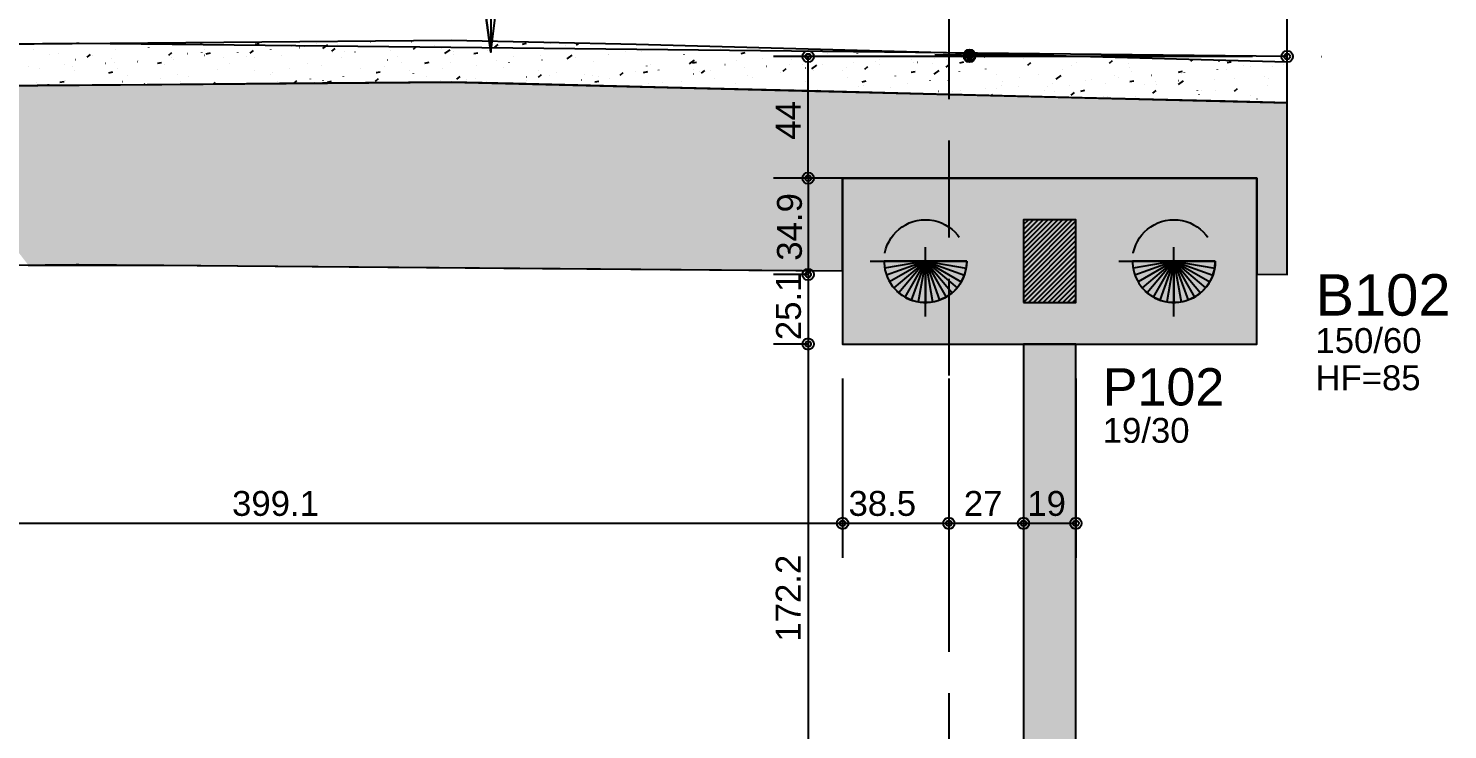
# Model space of a CAD drawing. Extents: x 0 to 119, y 0 to 84.
# Drawn here: x 12.41 to 22.69, y 50.11 to 55.19 of the extents above; entities that cross this region are included whole.
import ezdxf

# ---------------------------------------------------------------- set-up
doc = ezdxf.new("R2010")
doc.units = 0
doc.header["$MEASUREMENT"] = 0
doc.linetypes.add('ESTILO_TQS_0001', pattern=[1, 0.7, -0.3])
doc.linetypes.add('ESTILO_TQS_0003', pattern=[1.5, 0.5, -0.4, 0.1, -0.5])
for name, color, linetype in [('1', 3, 'CONTINUOUS'), ('10', 252, 'CONTINUOUS'), ('18', 6, 'CONTINUOUS'), ('3', 7, 'CONTINUOUS'), ('32', 250, 'CONTINUOUS'), ('36', 7, 'CONTINUOUS'), ('54', 7, 'CONTINUOUS'), ('62', 7, 'CONTINUOUS')]:
    doc.layers.add(name, color=color, linetype=linetype)
doc.styles.add('TQS_ARIAL', font='arial.ttf')

msp = doc.modelspace()

# ---------------------------------------------------------------- linework, layer by layer
at = {"layer": '1', "color": 3, "linetype": 'Continuous'}
msp.add_line((19.80376, 53.502901), (19.80376, 53.502901), dxfattribs=at)
msp.add_line((19.80376, 53.502901), (19.80376, 53.502901), dxfattribs=at)
for points in [[(19.20376, 53.502901), (18.60376, 53.502901), (18.603993, 53.49109), (18.606298, 53.46396), (18.61042, 53.440039), (18.616248, 53.417246), (18.626222, 53.389002), (18.639168, 53.36151), (18.650103, 53.342718), (18.665817, 53.32019), (18.679403, 53.303743), (18.700985, 53.281808), (18.719617, 53.266064), (18.741606, 53.2505), (18.762955, 53.237997), (18.789046, 53.225699), (18.809347, 53.218144), (18.838879, 53.210001), (18.865041, 53.20541), (18.889535, 53.203238), (18.90376, 53.202901), (18.915247, 53.203121), (18.939988, 53.205096), (18.968507, 53.209971), (18.99509, 53.21714), (19.019991, 53.226332), (19.04476, 53.238101), (19.064858, 53.249825), (19.090137, 53.267819), (19.106005, 53.281322), (19.125998, 53.30138), (19.141127, 53.319443), (19.158354, 53.344212), (19.16868, 53.362125), (19.182331, 53.391553), (19.19127, 53.417239), (19.197279, 53.440882), (19.200971, 53.462091), (19.203565, 53.492085), (19.20376, 53.502901)], [(21.00376, 53.502901), (20.40376, 53.502901), (20.403993, 53.49109), (20.406298, 53.46396), (20.41042, 53.440039), (20.416248, 53.417246), (20.426222, 53.389002), (20.439168, 53.36151), (20.450103, 53.342718), (20.465817, 53.32019), (20.479403, 53.303743), (20.500985, 53.281808), (20.519617, 53.266064), (20.541606, 53.2505), (20.562955, 53.237997), (20.589046, 53.225699), (20.609347, 53.218144), (20.638879, 53.210001), (20.665041, 53.20541), (20.689535, 53.203238), (20.70376, 53.202901), (20.715247, 53.203121), (20.739988, 53.205096), (20.768507, 53.209971), (20.79509, 53.21714), (20.819991, 53.226332), (20.84476, 53.238101), (20.864858, 53.249825), (20.890137, 53.267819), (20.906005, 53.281322), (20.925998, 53.30138), (20.941127, 53.319443), (20.958354, 53.344212), (20.96868, 53.362125), (20.982331, 53.391553), (20.99127, 53.417239), (20.997279, 53.440882), (21.000971, 53.462091), (21.003565, 53.492085), (21.00376, 53.502901)]]:
    msp.add_lwpolyline(points, dxfattribs=at)
at = {"layer": '10', "color": 252, "linetype": 'Continuous'}
for p, q in [((15.47034, 55.099286), (11.971567, 55.068712)), ((12.439502, 55.032043), (12.43999, 55.032151)), ((12.624851, 55.00598), (12.624916, 55.006476)), ((13.039756, 55.03516), (13.040061, 55.035556)), ((13.250819, 55.074757), (13.251307, 55.074865)), ((13.277622, 55.047633), (13.277687, 55.048129)), ((13.422595, 54.993545), (13.445577, 55.012829)), ((13.519649, 55.074625), (13.519954, 55.075021)), ((13.559343, 55.006004), (13.559831, 55.006112)), ((13.652225, 55.079889), (13.65708, 55.083441)), ((13.661538, 55.013782), (13.661603, 55.014278)), ((13.68138, 55.033059), (13.681868, 55.033167)), ((13.69447, 55.004358), (13.723919, 55.010083)), ((13.922686, 55.013929), (13.922991, 55.014325)), ((14.013368, 55.008064), (14.036349, 55.027348)), ((14.047856, 55.07305), (14.077305, 55.078774)), ((14.162252, 55.033165), (14.162557, 55.033562)), ((14.314309, 55.055435), (14.314375, 55.05593)), ((14.370659, 55.048717), (14.371147, 55.048826)), ((14.402579, 55.053394), (14.402884, 55.05379)), ((14.492696, 55.075772), (14.493184, 55.075881)), ((14.537868, 55.042647), (14.574189, 55.069214)), ((14.60414, 55.022584), (14.627121, 55.041868)), ((14.609008, 55.010355), (14.609508, 55.010377)), ((14.642145, 55.07263), (14.64245, 55.073027)), ((14.698225, 55.021584), (14.698291, 55.02208)), ((14.771354, 55.017444), (14.771853, 55.017465)), ((14.882472, 55.092859), (14.882777, 55.093255)), ((15.030107, 55.028741), (15.030607, 55.028763)), ((15.181976, 55.091431), (15.182464, 55.091539)), ((15.194912, 55.037103), (15.217893, 55.056387)), ((15.350997, 55.063237), (15.351062, 55.063732)), ((15.397257, 55.044771), (15.397757, 55.044793)), ((15.423511, 55.005405), (15.459832, 55.031972)), ((16.80838, 55.069759), (15.47034, 55.099286)), ((15.488059, 55.022137), (15.488547, 55.022245)), ((15.559603, 55.051859), (15.560102, 55.051881)), ((15.631753, 55.00541), (15.661202, 55.011135)), ((15.734913, 55.029386), (15.734978, 55.029882)), ((15.785684, 55.051623), (15.808665, 55.070906)), ((15.818356, 55.063157), (15.818856, 55.063178)), ((15.965551, 55.039495), (15.965855, 55.039891)), ((15.985139, 55.074102), (16.014588, 55.079826)), ((16.185506, 55.079187), (16.186006, 55.079209)), ((16.299376, 55.06485), (16.299864, 55.064959)), ((16.376456, 55.066142), (16.390663, 55.078064)), ((16.387684, 55.071038), (16.387749, 55.071534)), ((16.729937, 55.023152), (16.730425, 55.023261)), ((16.7716, 55.037188), (16.771665, 55.037684)), ((21.524402, 54.942107), (16.80838, 55.069759)), ((16.848481, 55.018264), (16.848785, 55.01866)), ((17.088047, 55.0375), (17.088351, 55.037897)), ((17.419216, 55.038811), (17.419705, 55.038919)), ((17.569037, 55.006462), (17.598485, 55.012187)), ((18.191714, 55.007421), (18.191779, 55.007917)), ((18.411453, 55.004365), (18.411757, 55.004761)), ((18.536616, 55.012231), (18.537104, 55.012339)), ((12.406607, 54.914196), (12.407106, 54.914218)), ((12.559863, 54.995695), (12.560168, 54.996092)), ((12.66536, 54.925494), (12.66586, 54.925516)), ((12.722573, 54.914771), (12.722878, 54.915167)), ((12.748026, 54.96329), (12.748514, 54.963399)), ((12.831823, 54.979026), (12.854805, 54.998309)), ((12.870063, 54.990345), (12.870551, 54.990453)), ((12.9629, 54.934999), (12.963205, 54.935396)), ((13.008277, 54.968412), (13.008342, 54.968907)), ((13.03251, 54.941524), (13.03301, 54.941546)), ((13.194856, 54.948612), (13.195355, 54.948634)), ((13.202466, 54.954236), (13.202771, 54.954632)), ((13.341084, 54.935667), (13.370533, 54.941392)), ((13.391019, 54.925638), (13.391084, 54.926134)), ((13.442793, 54.974464), (13.443098, 54.974861)), ((13.453609, 54.95991), (13.454109, 54.959931)), ((13.682359, 54.9937), (13.682664, 54.994097)), ((13.820759, 54.97594), (13.821259, 54.975962)), ((13.865426, 54.93671), (13.865914, 54.936818)), ((13.983105, 54.983028), (13.983604, 54.98305)), ((14.044965, 54.976214), (14.04503, 54.976709)), ((14.241858, 54.994325), (14.242358, 54.994347)), ((14.427706, 54.93344), (14.427771, 54.933936)), ((14.525872, 54.9211), (14.526176, 54.921497)), ((14.676743, 54.979423), (14.677231, 54.979532)), ((14.811622, 54.899589), (14.811687, 54.900085)), ((14.985267, 54.91067), (14.985755, 54.910779)), ((15.005765, 54.960565), (15.006069, 54.960961)), ((15.081652, 54.984015), (15.081717, 54.984511)), ((15.107304, 54.937725), (15.107792, 54.937834)), ((15.278368, 54.936719), (15.307816, 54.942444)), ((15.408802, 54.899869), (15.409106, 54.900266)), ((15.464393, 54.941242), (15.464459, 54.941737)), ((15.485658, 55.00003), (15.485962, 55.000426)), ((15.648368, 54.919105), (15.648672, 54.919502)), ((15.796583, 54.953384), (15.797071, 54.953492)), ((15.848309, 54.907391), (15.848375, 54.907887)), ((15.888695, 54.939334), (15.888999, 54.93973)), ((15.91862, 54.980439), (15.919108, 54.980547)), ((16.118339, 54.991817), (16.118405, 54.992313)), ((16.128261, 54.95857), (16.128565, 54.958967)), ((16.309154, 54.968163), (16.345475, 54.99473)), ((16.368588, 54.978799), (16.368892, 54.979195)), ((16.501081, 54.949044), (16.501146, 54.949539)), ((16.6079, 54.996098), (16.608388, 54.996206)), ((16.608154, 54.998035), (16.608458, 54.998432)), ((16.884997, 54.915193), (16.885062, 54.915689)), ((16.913983, 54.926804), (16.914471, 54.926912)), ((17.155027, 54.999619), (17.155092, 55.000115)), ((17.194797, 54.930921), (17.231118, 54.957488)), ((17.215651, 54.937771), (17.2451, 54.943495)), ((17.451667, 54.925435), (17.451971, 54.925831)), ((17.537768, 54.956845), (17.537833, 54.957341)), ((17.59121, 54.906438), (17.591709, 54.90646)), ((17.7253, 54.969517), (17.725788, 54.969625)), ((17.753555, 54.913526), (17.754054, 54.913548)), ((17.921684, 54.922995), (17.921749, 54.923491)), ((17.93156, 54.9649), (17.931864, 54.965296)), ((18.012308, 54.924824), (18.012808, 54.924846)), ((18.033824, 54.900764), (18.034312, 54.900872)), ((18.08044, 54.893679), (18.116761, 54.920246)), ((18.155861, 54.927819), (18.156349, 54.927927)), ((18.334596, 54.904204), (18.334901, 54.9046)), ((18.379459, 54.940854), (18.379958, 54.940876)), ((18.463768, 54.892817), (18.48675, 54.9121)), ((18.541804, 54.947942), (18.542303, 54.947964)), ((18.574162, 54.92344), (18.574467, 54.923837)), ((18.574455, 54.964647), (18.574521, 54.965143)), ((18.800557, 54.95924), (18.801057, 54.959261)), ((18.814489, 54.943669), (18.814794, 54.944065)), ((18.84514, 54.943478), (18.845629, 54.943586)), ((18.958371, 54.930797), (18.958437, 54.931292)), ((18.967177, 54.970533), (18.967666, 54.970641)), ((19.054056, 54.962905), (19.05436, 54.963302)), ((19.05454, 54.907336), (19.077522, 54.92662)), ((19.152934, 54.938823), (19.182383, 54.944547)), ((19.167708, 54.97527), (19.168207, 54.975291)), ((19.294382, 54.983134), (19.294687, 54.98353)), ((19.330053, 54.982358), (19.330552, 54.98238)), ((19.588806, 54.993655), (19.589306, 54.993677)), ((19.611143, 54.972449), (19.611208, 54.972945)), ((19.645312, 54.921856), (19.668294, 54.941139)), ((19.656457, 54.986191), (19.656945, 54.986299)), ((19.96254, 54.916897), (19.963028, 54.917005)), ((19.995059, 54.938599), (19.995124, 54.939094)), ((20.236084, 54.936375), (20.259066, 54.955659)), ((20.377461, 54.92977), (20.377766, 54.930166)), ((20.378485, 54.90103), (20.378551, 54.901526)), ((20.773857, 54.959611), (20.774345, 54.959719)), ((20.826857, 54.950894), (20.83851, 54.960672)), ((21.031746, 54.9464), (21.031811, 54.946896)), ((21.090217, 54.939875), (21.119666, 54.945599)), ((21.204418, 54.917913), (21.204906, 54.918021)), ((21.260391, 54.908539), (21.260695, 54.908935)), ((21.415173, 54.908832), (21.415238, 54.909328)), ((21.499957, 54.927775), (21.500261, 54.928172)), ((21.52381, 54.649006), (21.524402, 54.942107)), ((12.171153, 54.770568), (15.470338, 54.799276)), ((12.483007, 54.895534), (12.483312, 54.895931)), ((12.634313, 54.798285), (12.663762, 54.804009)), ((12.673354, 54.809585), (12.673842, 54.809693)), ((12.738247, 54.883985), (12.738312, 54.884481)), ((12.987698, 54.866976), (13.017147, 54.8727)), ((13.05411, 54.893996), (13.054598, 54.894105)), ((13.086193, 54.802705), (13.086497, 54.803102)), ((13.121674, 54.846417), (13.121739, 54.846912)), ((13.362634, 54.825243), (13.363122, 54.825352)), ((13.484671, 54.852298), (13.485159, 54.852407)), ((13.504415, 54.803643), (13.50448, 54.804139)), ((13.566086, 54.84217), (13.56639, 54.842567)), ((13.774935, 54.891787), (13.775, 54.892283)), ((14.045979, 54.881635), (14.046283, 54.882032)), ((14.158361, 54.854219), (14.158426, 54.854714)), ((14.17395, 54.867957), (14.174438, 54.868065)), ((14.208689, 54.800711), (14.208993, 54.801107)), ((14.295987, 54.895012), (14.296475, 54.89512)), ((14.328364, 54.79118), (14.351345, 54.810464)), ((14.449016, 54.820939), (14.44932, 54.821336)), ((14.480034, 54.798663), (14.480522, 54.798771)), ((14.541102, 54.811445), (14.541168, 54.811941)), ((14.571596, 54.799337), (14.601045, 54.805061)), ((14.688582, 54.840176), (14.688886, 54.840572)), ((14.919136, 54.8057), (14.942117, 54.824983)), ((14.924982, 54.868028), (14.954431, 54.873752)), ((14.928909, 54.860404), (14.929213, 54.860801)), ((15.168475, 54.879641), (15.168779, 54.880037)), ((15.195049, 54.86202), (15.195114, 54.862516)), ((15.226462, 54.803191), (15.226962, 54.803213)), ((15.29135, 54.841376), (15.291838, 54.841485)), ((15.316069, 54.797934), (15.316069, 54.797934)), ((15.330682, 54.798061), (15.330682, 54.798061)), ((15.330682, 54.798061), (15.330682, 54.798061)), ((15.388808, 54.810279), (15.389307, 54.810301)), ((15.445675, 54.799061), (15.445675, 54.799061)), ((15.470338, 54.799276), (21.52381, 54.649006)), ((15.484529, 54.798924), (15.484529, 54.798924)), ((15.509908, 54.820219), (15.532889, 54.839503)), ((15.554811, 54.797179), (15.554811, 54.797179)), ((15.57779, 54.819247), (15.577855, 54.819743)), ((15.647561, 54.821577), (15.648061, 54.821599)), ((15.721911, 54.799679), (15.722399, 54.799787)), ((16.011987, 54.80704), (16.012292, 54.807437)), ((16.014711, 54.837607), (16.015211, 54.837629)), ((16.10068, 54.834739), (16.123661, 54.854022)), ((16.102667, 54.88409), (16.103155, 54.884198)), ((16.177057, 54.844695), (16.177556, 54.844717)), ((16.231736, 54.869822), (16.231801, 54.870318)), ((16.411191, 54.815337), (16.411679, 54.815445)), ((16.43581, 54.855992), (16.43631, 54.856014)), ((16.491881, 54.846505), (16.492185, 54.846902)), ((16.508879, 54.800389), (16.538328, 54.806113)), ((16.533228, 54.842392), (16.533716, 54.8425)), ((16.614477, 54.827049), (16.614542, 54.827544)), ((16.691452, 54.849258), (16.714433, 54.868542)), ((16.80296, 54.872023), (16.80346, 54.872044)), ((16.862265, 54.86908), (16.891714, 54.874804)), ((16.965306, 54.879111), (16.965805, 54.879133)), ((16.971774, 54.88597), (16.972078, 54.886366)), ((17.134483, 54.805046), (17.134788, 54.805442)), ((17.222507, 54.858051), (17.222995, 54.858159)), ((17.224059, 54.890408), (17.224559, 54.89043)), ((17.268423, 54.877624), (17.268488, 54.87812)), ((17.282224, 54.863778), (17.305205, 54.883061)), ((17.344544, 54.885106), (17.345032, 54.885214)), ((17.37481, 54.825274), (17.375115, 54.825671)), ((17.614376, 54.844511), (17.614681, 54.844907)), ((17.651165, 54.834851), (17.65123, 54.835346)), ((17.854703, 54.864739), (17.855008, 54.865136)), ((17.872996, 54.878297), (17.895977, 54.897581)), ((18.035081, 54.801), (18.035146, 54.801496)), ((18.094269, 54.883975), (18.094574, 54.884372)), ((18.305111, 54.885426), (18.305176, 54.885922)), ((18.339907, 54.83147), (18.340395, 54.831578)), ((18.446162, 54.801441), (18.475611, 54.807165)), ((18.687852, 54.842652), (18.687917, 54.843148)), ((18.799548, 54.870132), (18.828997, 54.875856)), ((18.937782, 54.811375), (18.938086, 54.811772)), ((18.966083, 54.856437), (19.002404, 54.883004)), ((19.071768, 54.808802), (19.071833, 54.809297)), ((19.151224, 54.874184), (19.151712, 54.874292)), ((19.341798, 54.893228), (19.341863, 54.893724)), ((19.417675, 54.85084), (19.417979, 54.851236)), ((19.459748, 54.805431), (19.460236, 54.805539)), ((19.581785, 54.832486), (19.582273, 54.832594)), ((19.724539, 54.850454), (19.724605, 54.85095)), ((19.851726, 54.819195), (19.888047, 54.845762)), ((19.897568, 54.890305), (19.897872, 54.890701)), ((20.060278, 54.80938), (20.060582, 54.809777)), ((20.108455, 54.816604), (20.108521, 54.817099)), ((20.271064, 54.848144), (20.271553, 54.848253)), ((20.300605, 54.829609), (20.300909, 54.830005)), ((20.383446, 54.802493), (20.412894, 54.808217)), ((20.393101, 54.875199), (20.39359, 54.875308)), ((20.540171, 54.848845), (20.540475, 54.849242)), ((20.573411, 54.802521), (20.57391, 54.802543)), ((20.735756, 54.809609), (20.736256, 54.809631)), ((20.736831, 54.871184), (20.76628, 54.876908)), ((20.737369, 54.781953), (20.77369, 54.80852)), ((20.761227, 54.858256), (20.761292, 54.858752)), ((20.780498, 54.869074), (20.780802, 54.86947)), ((20.99451, 54.820907), (20.995009, 54.820929)), ((21.020064, 54.88831), (21.020368, 54.888707)), ((21.082381, 54.890858), (21.082869, 54.890966)), ((21.145143, 54.824406), (21.145208, 54.824901)), ((21.36166, 54.836937), (21.362159, 54.836959)), ((21.388464, 54.821564), (21.388952, 54.821672)), ((21.524005, 54.844025), (21.524204, 54.844034)), ((12.464737, 54.773123), (12.464737, 54.773123)), ((12.467728, 54.795841), (12.467793, 54.796337)), ((12.506745, 54.773488), (12.506745, 54.773488)), ((12.510687, 54.773522), (12.510687, 54.773522)), ((12.510687, 54.773522), (12.510687, 54.773522)), ((12.510687, 54.773522), (12.510687, 54.773522)), ((12.551317, 54.78253), (12.551805, 54.782638)), ((12.587713, 54.774193), (12.587713, 54.774193)), ((12.594343, 54.77425), (12.594343, 54.77425)), ((12.594343, 54.77425), (12.594343, 54.77425)), ((12.614885, 54.774429), (12.614885, 54.774429)), ((12.723949, 54.775378), (12.723949, 54.775378)), ((12.723949, 54.775378), (12.723949, 54.775378)), ((12.841202, 54.776398), (12.841202, 54.776398)), ((12.841202, 54.776398), (12.841202, 54.776398)), ((12.853555, 54.776506), (12.853555, 54.776506)), ((12.853555, 54.776506), (12.853555, 54.776506)), ((12.853555, 54.776506), (12.853555, 54.776506)), ((12.983161, 54.777634), (12.983161, 54.777634)), ((12.983161, 54.777634), (12.983161, 54.777634)), ((12.983161, 54.777634), (12.983161, 54.777634)), ((13.067518, 54.778368), (13.067518, 54.778368)), ((13.067518, 54.778368), (13.067518, 54.778368)), ((13.067518, 54.778368), (13.067518, 54.778368)), ((13.112767, 54.778761), (13.112767, 54.778761)), ((13.112767, 54.778761), (13.112767, 54.778761)), ((13.112767, 54.778761), (13.112767, 54.778761)), ((13.15461, 54.779126), (13.15461, 54.779126)), ((13.15461, 54.779126), (13.15461, 54.779126)), ((13.15461, 54.779126), (13.15461, 54.779126)), ((13.167191, 54.779235), (13.169801, 54.781425)), ((13.242086, 54.779887), (13.252699, 54.78765)), ((13.242373, 54.779889), (13.242373, 54.779889)), ((13.293835, 54.780337), (13.293835, 54.780337)), ((13.293835, 54.780337), (13.293835, 54.780337)), ((13.371979, 54.781017), (13.371979, 54.781017)), ((13.501585, 54.782145), (13.501585, 54.782145)), ((13.520151, 54.782306), (13.520151, 54.782306)), ((13.520151, 54.782306), (13.520151, 54.782306)), ((13.520151, 54.782306), (13.520151, 54.782306)), ((13.631191, 54.783273), (13.631191, 54.783273)), ((13.631191, 54.783273), (13.631191, 54.783273)), ((13.746467, 54.784276), (13.746467, 54.784276)), ((13.746467, 54.784276), (13.746467, 54.784276)), ((13.746669, 54.784277), (13.760573, 54.795945)), ((13.760797, 54.7844), (13.760797, 54.7844)), ((13.760797, 54.7844), (13.760797, 54.7844)), ((13.798532, 54.784729), (13.798532, 54.784729)), ((13.798532, 54.784729), (13.798532, 54.784729)), ((13.798532, 54.784729), (13.798532, 54.784729)), ((13.890403, 54.785528), (13.890403, 54.785528)), ((13.890403, 54.785528), (13.890403, 54.785528)), ((13.890403, 54.785528), (13.890403, 54.785528)), ((13.972784, 54.786245), (13.972784, 54.786245)), ((13.972784, 54.786245), (13.972784, 54.786245)), ((13.972784, 54.786245), (13.972784, 54.786245)), ((14.020009, 54.786656), (14.020009, 54.786656)), ((14.020009, 54.786656), (14.020009, 54.786656)), ((14.020009, 54.786656), (14.020009, 54.786656)), ((14.149615, 54.787784), (14.149615, 54.787784)), ((14.149615, 54.787784), (14.149615, 54.787784)), ((14.149615, 54.787784), (14.149615, 54.787784)), ((14.189919, 54.788134), (14.189919, 54.788134)), ((14.1991, 54.788214), (14.1991, 54.788214)), ((14.279221, 54.788911), (14.279221, 54.788911)), ((14.326146, 54.78932), (14.326146, 54.78932)), ((14.408827, 54.790039), (14.408827, 54.790039)), ((14.425416, 54.790184), (14.425416, 54.790184)), ((14.425416, 54.790184), (14.425416, 54.790184)), ((14.442454, 54.790332), (14.442454, 54.790332)), ((14.442454, 54.790332), (14.442454, 54.790332)), ((14.529151, 54.791086), (14.529151, 54.791086)), ((14.538433, 54.791167), (14.538433, 54.791167)), ((14.651733, 54.792153), (14.651733, 54.792153)), ((14.668039, 54.792295), (14.668039, 54.792295)), ((14.668039, 54.792295), (14.668039, 54.792295)), ((14.797645, 54.793423), (14.797645, 54.793423)), ((14.797645, 54.793423), (14.797645, 54.793423)), ((14.878049, 54.794122), (14.878049, 54.794122)), ((14.878049, 54.794122), (14.878049, 54.794122)), ((14.905624, 54.794362), (14.905624, 54.794362)), ((14.927251, 54.79455), (14.927251, 54.79455)), ((14.927251, 54.79455), (14.927251, 54.79455)), ((14.927251, 54.79455), (14.927251, 54.79455)), ((15.05377, 54.795651), (15.05377, 54.795651)), ((15.05377, 54.795651), (15.05377, 54.795651)), ((15.05377, 54.795651), (15.05377, 54.795651)), ((15.056857, 54.795678), (15.056857, 54.795678)), ((15.056857, 54.795678), (15.056857, 54.795678)), ((15.056857, 54.795678), (15.056857, 54.795678)), ((15.086377, 54.795935), (15.086377, 54.795935)), ((15.086377, 54.795935), (15.086377, 54.795935)), ((15.104365, 54.796092), (15.104365, 54.796092)), ((15.137752, 54.796382), (15.137752, 54.796382)), ((15.186463, 54.796806), (15.186463, 54.796806)), ((15.186463, 54.796806), (15.186463, 54.796806)), ((15.186463, 54.796806), (15.186463, 54.796806)), ((15.574819, 54.796682), (15.574819, 54.796682)), ((15.694946, 54.7937), (15.694946, 54.7937)), ((15.703855, 54.793479), (15.703855, 54.793479)), ((15.703855, 54.793479), (15.703855, 54.793479)), ((15.775414, 54.791703), (15.775414, 54.791703)), ((15.775414, 54.791703), (15.775414, 54.791703)), ((15.832891, 54.790276), (15.832891, 54.790276)), ((15.832891, 54.790276), (15.832891, 54.790276)), ((15.961927, 54.787073), (15.961927, 54.787073)), ((15.961927, 54.787073), (15.961927, 54.787073)), ((15.961927, 54.787073), (15.961927, 54.787073)), ((15.996017, 54.786227), (15.996017, 54.786227)), ((15.996017, 54.786227), (15.996017, 54.786227)), ((15.996017, 54.786227), (15.996017, 54.786227)), ((16.041519, 54.785097), (16.041519, 54.785097)), ((16.058312, 54.78468), (16.058312, 54.78468)), ((16.090962, 54.78387), (16.090962, 54.78387)), ((16.090962, 54.78387), (16.090962, 54.78387)), ((16.090962, 54.78387), (16.090962, 54.78387)), ((16.21662, 54.780751), (16.21662, 54.780751)), ((16.21662, 54.780751), (16.21662, 54.780751)), ((16.219998, 54.780667), (16.219998, 54.780667)), ((16.219998, 54.780667), (16.219998, 54.780667)), ((16.219998, 54.780667), (16.219998, 54.780667)), ((16.251298, 54.77989), (16.251298, 54.77989)), ((16.251298, 54.77989), (16.251298, 54.77989)), ((16.251298, 54.77989), (16.251298, 54.77989)), ((16.349034, 54.777464), (16.349034, 54.777464)), ((16.386194, 54.776541), (16.386194, 54.776541)), ((16.437223, 54.775274), (16.437223, 54.775274)), ((16.437223, 54.775274), (16.437223, 54.775274)), ((16.437223, 54.775274), (16.437223, 54.775274)), ((16.47807, 54.77426), (16.47807, 54.77426)), ((16.59851, 54.771271), (16.59851, 54.771271)), ((16.607106, 54.771057), (16.607106, 54.771057)), ((16.657827, 54.769798), (16.657827, 54.769798)), ((16.657827, 54.769798), (16.657827, 54.769798)), ((16.736142, 54.767854), (16.736142, 54.767854)), ((16.736142, 54.767854), (16.736142, 54.767854)), ((16.80765, 54.766079), (16.80765, 54.766079)), ((16.80765, 54.766079), (16.80765, 54.766079)), ((16.80765, 54.766079), (16.80765, 54.766079)), ((16.865177, 54.764651), (16.865177, 54.764651)), ((16.865177, 54.764651), (16.865177, 54.764651)), ((16.87843, 54.764322), (16.87843, 54.764322)), ((16.87843, 54.764322), (16.87843, 54.764322)), ((16.894917, 54.785809), (16.895222, 54.786206)), ((16.964128, 54.762195), (16.964128, 54.762195)), ((16.994213, 54.761448), (16.994213, 54.761448)), ((16.994213, 54.761448), (16.994213, 54.761448)), ((16.998393, 54.793198), (16.998459, 54.793694)), ((17.099033, 54.758846), (17.099033, 54.758846)), ((17.123249, 54.758245), (17.123249, 54.758245)), ((17.123249, 54.758245), (17.123249, 54.758245)), ((17.123249, 54.758245), (17.123249, 54.758245)), ((17.1555, 54.757444), (17.1555, 54.757444)), ((17.252285, 54.755041), (17.252285, 54.755041)), ((17.252285, 54.755041), (17.252285, 54.755041)), ((17.252285, 54.755041), (17.252285, 54.755041)), ((17.319636, 54.753369), (17.319636, 54.753369)), ((17.319636, 54.753369), (17.319636, 54.753369)), ((17.364002, 54.752268), (17.364002, 54.752268)), ((17.364002, 54.752268), (17.364002, 54.752268)), ((17.381321, 54.751838), (17.381321, 54.751838)), ((17.381321, 54.751838), (17.381321, 54.751838)), ((17.381321, 54.751838), (17.381321, 54.751838)), ((17.38182, 54.755629), (17.381885, 54.756125)), ((17.510357, 54.748635), (17.510357, 54.748635)), ((17.528591, 54.788757), (17.529079, 54.788865)), ((17.540239, 54.747893), (17.540239, 54.747893)), ((17.639392, 54.745432), (17.639392, 54.745432)), ((17.712491, 54.743617), (17.712491, 54.743617)), ((17.760843, 54.742417), (17.760843, 54.742417)), ((17.760843, 54.742417), (17.760843, 54.742417)), ((17.768428, 54.742229), (17.768428, 54.742229)), ((17.768428, 54.742229), (17.768428, 54.742229)), ((17.869945, 54.739709), (17.869945, 54.739709)), ((17.897464, 54.739026), (17.897464, 54.739026)), ((17.897464, 54.739026), (17.897464, 54.739026)), ((17.920353, 54.738457), (17.920353, 54.738457)), ((17.959152, 54.747059), (17.95964, 54.747167)), ((17.981446, 54.736941), (17.981446, 54.736941)), ((18.0265, 54.735822), (18.0265, 54.735822)), ((18.0265, 54.735822), (18.0265, 54.735822)), ((18.09929, 54.734015), (18.122225, 54.738474)), ((18.155536, 54.732619), (18.155536, 54.732619)), ((18.155536, 54.732619), (18.155536, 54.732619)), ((18.155536, 54.732619), (18.155536, 54.732619)), ((18.202049, 54.731465), (18.202049, 54.731465)), ((18.202049, 54.731465), (18.202049, 54.731465)), ((18.269481, 54.729791), (18.269481, 54.729791)), ((18.284571, 54.729416), (18.284571, 54.729416)), ((18.284571, 54.729416), (18.284571, 54.729416)), ((18.284571, 54.729416), (18.284571, 54.729416)), ((18.413607, 54.726213), (18.413607, 54.726213)), ((18.413607, 54.726213), (18.413607, 54.726213)), ((18.413607, 54.726213), (18.413607, 54.726213)), ((18.418507, 54.763431), (18.418572, 54.763927)), ((18.422652, 54.725988), (18.422652, 54.725988)), ((18.422652, 54.725988), (18.422652, 54.725988)), ((18.422652, 54.725988), (18.422652, 54.725988)), ((18.457889, 54.77191), (18.458193, 54.772307)), ((18.476705, 54.724647), (18.476705, 54.724647)), ((18.476705, 54.724647), (18.476705, 54.724647)), ((18.476705, 54.724647), (18.476705, 54.724647)), ((18.542643, 54.72301), (18.542643, 54.72301)), ((18.643255, 54.720512), (18.643255, 54.720512)), ((18.643255, 54.720512), (18.643255, 54.720512)), ((18.648431, 54.762717), (18.648919, 54.762826)), ((18.671679, 54.719807), (18.671679, 54.719807)), ((18.676305, 54.719692), (18.676305, 54.719692)), ((18.676305, 54.719692), (18.676305, 54.719692)), ((18.676305, 54.719692), (18.676305, 54.719692)), ((18.770468, 54.789772), (18.770956, 54.78988)), ((18.775761, 54.717223), (18.775761, 54.717223)), ((18.800715, 54.716603), (18.800715, 54.716603)), ((18.801248, 54.720658), (18.801314, 54.721153)), ((18.826472, 54.715964), (18.826472, 54.715964)), ((18.863859, 54.715036), (18.863859, 54.715036)), ((18.863859, 54.715036), (18.863859, 54.715036)), ((18.863859, 54.715036), (18.863859, 54.715036)), ((18.929751, 54.7134), (18.929751, 54.7134)), ((18.929751, 54.7134), (18.929751, 54.7134)), ((18.996913, 54.73369), (18.997412, 54.733712)), ((19.033057, 54.710836), (19.033057, 54.710836)), ((19.033057, 54.710836), (19.033057, 54.710836)), ((19.033057, 54.710836), (19.033057, 54.710836)), ((19.058786, 54.710197), (19.058786, 54.710197)), ((19.058786, 54.710197), (19.058786, 54.710197)), ((19.084462, 54.70956), (19.084462, 54.70956)), ((19.100492, 54.730451), (19.100796, 54.730847)), ((19.159258, 54.740778), (19.159757, 54.7408)), ((19.187822, 54.706994), (19.187822, 54.706994)), ((19.187822, 54.706994), (19.187822, 54.706994)), ((19.187822, 54.706994), (19.187822, 54.706994)), ((19.305065, 54.704084), (19.305065, 54.704084)), ((19.305065, 54.704084), (19.305065, 54.704084)), ((19.316858, 54.703791), (19.316858, 54.703791)), ((19.316858, 54.703791), (19.316858, 54.703791)), ((19.316858, 54.703791), (19.316858, 54.703791)), ((19.340819, 54.750679), (19.341123, 54.751076)), ((19.383463, 54.702137), (19.392518, 54.709736)), ((19.418011, 54.752075), (19.418511, 54.752097)), ((19.445894, 54.700588), (19.445894, 54.700588)), ((19.445894, 54.700588), (19.445894, 54.700588)), ((19.445894, 54.700588), (19.445894, 54.700588)), ((19.455195, 54.771233), (19.45526, 54.771729)), ((19.525668, 54.698607), (19.525668, 54.698607)), ((19.57493, 54.697384), (19.57493, 54.697384)), ((19.580385, 54.769916), (19.580689, 54.770312)), ((19.589409, 54.697025), (19.589409, 54.697025)), ((19.589409, 54.697025), (19.589409, 54.697025)), ((19.681578, 54.694737), (19.681578, 54.694737)), ((19.703966, 54.694181), (19.703966, 54.694181)), ((19.765831, 54.736137), (19.766319, 54.736245)), ((19.785162, 54.768105), (19.785661, 54.768127)), ((19.820712, 54.790144), (19.821016, 54.790541)), ((19.837936, 54.728459), (19.838001, 54.728955)), ((19.947507, 54.775194), (19.948007, 54.775215)), ((19.960308, 54.704971), (19.98329, 54.724255)), ((20.03006, 54.733801), (20.059509, 54.739526)), ((20.196392, 54.694439), (20.19688, 54.694547)), ((20.20626, 54.786491), (20.20676, 54.786513)), ((20.221852, 54.694609), (20.221917, 54.695104)), ((20.423898, 54.697315), (20.424202, 54.697712)), ((20.491882, 54.779035), (20.491947, 54.779531)), ((20.551081, 54.719491), (20.574062, 54.738775)), ((20.577148, 54.77885), (20.577636, 54.778959)), ((20.874623, 54.736261), (20.874688, 54.736757)), ((20.885672, 54.710097), (20.88616, 54.710206)), ((20.903791, 54.73678), (20.904095, 54.737177)), ((21.007709, 54.737152), (21.008197, 54.737261)), ((21.141853, 54.73401), (21.164834, 54.753294)), ((21.258539, 54.702411), (21.258605, 54.702906)), ((21.383684, 54.776245), (21.383988, 54.776641)), ((19.746272, 54.693131), (19.746272, 54.693131)), ((19.746272, 54.693131), (19.746272, 54.693131)), ((19.812386, 54.69149), (19.812386, 54.69149)), ((19.833001, 54.690978), (19.833001, 54.690978)), ((19.940453, 54.688311), (19.940453, 54.688311)), ((19.962037, 54.687775), (19.962037, 54.687775)), ((19.962037, 54.687775), (19.962037, 54.687775)), ((19.966875, 54.687655), (19.966875, 54.687655)), ((20.091073, 54.684572), (20.091073, 54.684572)), ((20.091073, 54.684572), (20.091073, 54.684572)), ((20.145761, 54.683214), (20.145761, 54.683214)), ((20.187478, 54.682179), (20.187478, 54.682179)), ((20.187478, 54.682179), (20.187478, 54.682179)), ((20.220109, 54.681369), (20.220109, 54.681369)), ((20.220109, 54.681369), (20.220109, 54.681369)), ((20.349145, 54.678166), (20.349145, 54.678166)), ((20.349145, 54.678166), (20.349145, 54.678166)), ((20.349145, 54.678166), (20.349145, 54.678166)), ((20.408081, 54.676702), (20.408081, 54.676702)), ((20.408081, 54.676702), (20.408081, 54.676702)), ((20.408081, 54.676702), (20.408081, 54.676702)), ((20.47818, 54.674962), (20.47818, 54.674962)), ((20.47818, 54.674962), (20.47818, 54.674962)), ((20.47818, 54.674962), (20.47818, 54.674962)), ((20.497444, 54.674484), (20.497444, 54.674484)), ((20.587395, 54.672251), (20.587395, 54.672251)), ((20.607216, 54.671759), (20.607216, 54.671759)), ((20.628684, 54.671226), (20.628684, 54.671226)), ((20.628684, 54.671226), (20.628684, 54.671226)), ((20.702113, 54.669403), (20.702113, 54.669403)), ((20.702113, 54.669403), (20.702113, 54.669403)), ((20.702113, 54.669403), (20.702113, 54.669403)), ((20.736252, 54.668556), (20.736252, 54.668556)), ((20.849288, 54.66575), (20.849288, 54.66575)), ((20.849288, 54.66575), (20.849288, 54.66575)), ((20.849288, 54.66575), (20.849288, 54.66575)), ((20.865288, 54.665353), (20.865288, 54.665353)), ((20.994324, 54.66215), (20.994324, 54.66215)), ((20.994324, 54.66215), (20.994324, 54.66215)), ((21.054434, 54.660658), (21.054434, 54.660658)), ((21.069891, 54.660274), (21.069891, 54.660274)), ((21.069891, 54.660274), (21.069891, 54.660274)), ((21.12336, 54.658947), (21.12336, 54.658947)), ((21.12336, 54.658947), (21.12336, 54.658947)), ((21.252395, 54.655743), (21.252395, 54.655743)), ((21.252395, 54.655743), (21.252395, 54.655743)), ((21.258465, 54.655593), (21.258465, 54.655593)), ((21.258465, 54.655593), (21.258465, 54.655593)), ((21.258465, 54.655593), (21.258465, 54.655593)), ((21.290494, 54.654798), (21.290494, 54.654798)), ((21.290494, 54.654798), (21.290494, 54.654798)), ((21.306828, 54.676084), (21.307132, 54.676481)), ((21.381431, 54.65254), (21.381431, 54.65254)), ((21.381431, 54.65254), (21.381431, 54.65254)), ((21.381431, 54.65254), (21.381431, 54.65254)), ((21.493211, 54.649765), (21.493211, 54.649765)), ((21.510467, 54.649337), (21.510467, 54.649337)), ((21.510467, 54.649337), (21.510467, 54.649337)), ((21.510467, 54.649337), (21.510467, 54.649337)), ((21.511097, 54.649321), (21.511097, 54.649321)), ((18.90376, 53.502901), (18.60376, 53.502901)), ((18.90376, 53.502901), (18.608318, 53.450806)), ((18.90376, 53.502901), (18.621852, 53.400295)), ((18.90376, 53.502901), (18.643952, 53.352901)), ((18.90376, 53.502901), (18.673947, 53.310064)), ((18.90376, 53.502901), (18.710924, 53.273087)), ((18.90376, 53.502901), (18.75376, 53.243093)), ((18.90376, 53.502901), (18.801154, 53.220993)), ((18.90376, 53.502901), (18.851666, 53.207458)), ((18.90376, 53.502901), (18.90376, 53.202901)), ((18.90376, 53.502901), (18.955854, 53.207458)), ((18.90376, 53.502901), (19.006366, 53.220993)), ((18.90376, 53.502901), (19.05376, 53.243093)), ((18.90376, 53.502901), (19.096596, 53.273087)), ((18.90376, 53.502901), (19.133573, 53.310064)), ((18.90376, 53.502901), (19.163568, 53.352901)), ((18.90376, 53.502901), (19.185668, 53.400295)), ((18.90376, 53.502901), (19.199202, 53.450806)), ((18.90376, 53.502901), (19.20376, 53.502901)), ((20.70376, 53.502901), (20.40376, 53.502901)), ((20.70376, 53.502901), (20.408318, 53.450806)), ((20.70376, 53.502901), (20.421852, 53.400295)), ((20.70376, 53.502901), (20.443952, 53.352901)), ((20.70376, 53.502901), (20.473947, 53.310064)), ((20.70376, 53.502901), (20.510924, 53.273087)), ((20.70376, 53.502901), (20.55376, 53.243093)), ((20.70376, 53.502901), (20.601154, 53.220993)), ((20.70376, 53.502901), (20.651666, 53.207458)), ((20.70376, 53.502901), (20.70376, 53.202901)), ((20.70376, 53.502901), (20.755854, 53.207458)), ((20.70376, 53.502901), (20.806366, 53.220993)), ((20.70376, 53.502901), (20.85376, 53.243093)), ((20.70376, 53.502901), (20.896596, 53.273087)), ((20.70376, 53.502901), (20.933573, 53.310064)), ((20.70376, 53.502901), (20.963568, 53.352901)), ((20.70376, 53.502901), (20.985668, 53.400295)), ((20.70376, 53.502901), (20.999202, 53.450806)), ((20.70376, 53.502901), (21.00376, 53.502901))]:
    msp.add_line(p, q, dxfattribs=at)
at = {"layer": '10', "color": 252, "linetype": 'ESTILO_TQS_0003'}
for p, q in [((18.90376, 53.103001), (18.90376, 53.902801)), ((20.70376, 53.103001), (20.70376, 53.902801)), ((18.50386, 53.502901), (19.30366, 53.502901)), ((20.30386, 53.502901), (21.10366, 53.502901))]:
    msp.add_line(p, q, dxfattribs=at)
at = {"layer": '10', "color": 252, "linetype": 'ESTILO_TQS_0001'}
for centre in [(18.90376, 53.502901), (20.70376, 53.502901)]:
    msp.add_circle(centre, 0.3, dxfattribs=at)
at = {"layer": '18', "color": 6, "linetype": 'ESTILO_TQS_0001'}
msp.add_line((19.073775, 76.374926), (19.073775, 13.558246), dxfattribs=at)
at = {"layer": '18', "color": 6, "linetype": 'Continuous'}
msp.add_lwpolyline([(18.30376, 52.902901), (21.30376, 52.902901), (21.30376, 54.102901), (18.30376, 54.102901), (18.30376, 52.902901)], dxfattribs=at)
at = {"layer": '3', "color": 7, "linetype": 'Continuous'}
for p, q in [((12.752534, 53.47835), (18.30376, 53.432377)), ((21.30376, 53.407532), (21.52381, 53.40571))]:
    msp.add_line(p, q, dxfattribs=at)
for points in [[(12.755211, 55.078244), (8.813098, 55.039854)], [(12.773469, 55.078213), (12.755211, 55.078244)], [(21.524106, 54.983732), (12.773469, 55.078213)], [(21.52381, 53.40571), (21.52381, 54.983732)], [(10.322739, 53.45448), (12.770792, 53.47832)], [(12.752534, 53.47835), (12.770792, 53.47832)], [(19.61376, 52.902901), (19.61376, 49.45812)], [(19.99376, 49.45812), (19.99376, 52.902901)]]:
    msp.add_lwpolyline(points, dxfattribs=at)
at = {"layer": '32', "color": 250, "linetype": 'Continuous'}
for p, q in [((21.524402, 54.983732), (21.524402, 57.788843)), ((21.27381, 54.983732), (17.80376, 54.983732)), ((18.05376, 54.102901), (18.05376, 54.983732)), ((19.74376, 54.983732), (18.972559, 54.983732)), ((19.743781, 54.987003), (18.972646, 54.997094)), ((19.073775, 54.995771), (19.073775, 54.995771)), ((19.073775, 54.99577), (19.073775, 54.99577)), ((21.52381, 54.983732), (21.52381, 54.983732)), ((21.52381, 54.983732), (21.52381, 54.983732)), ((21.52381, 54.983732), (21.52381, 54.983732)), ((21.77381, 54.983732), (21.774402, 54.983732)), ((18.05376, 54.102901), (17.80376, 54.102901)), ((21.27381, 54.102901), (17.80376, 54.102901)), ((18.05376, 54.102901), (18.05376, 53.40571)), ((18.30376, 54.102901), (18.30376, 54.102901)), ((21.52381, 54.102901), (21.52381, 54.102901)), ((18.05376, 53.40571), (17.80376, 53.40571)), ((18.05376, 53.40571), (17.80376, 53.40571)), ((18.05376, 53.40571), (18.05376, 52.902901)), ((18.30376, 53.40571), (18.30376, 53.40571)), ((18.30376, 53.40571), (18.30376, 53.40571)), ((18.05376, 52.902901), (17.80376, 52.902901)), ((18.05376, 52.902901), (17.80376, 52.902901)), ((18.05376, 52.902901), (18.05376, 49.45812)), ((18.30376, 52.902901), (18.30376, 52.902901)), ((18.30376, 52.902901), (18.30376, 52.902901)), ((18.30376, 52.902901), (18.30376, 52.902901)), ((18.30376, 52.902901), (18.30376, 52.902901)), ((19.073775, 52.902901), (19.073775, 52.902901)), ((19.073775, 52.902901), (19.073775, 52.902901)), ((19.61376, 52.902901), (19.61376, 52.902901)), ((19.61376, 52.902901), (19.61376, 52.902901)), ((19.99376, 52.902901), (19.99376, 52.902901)), ((18.30376, 52.652901), (18.30376, 51.354971)), ((18.30376, 52.652901), (18.30376, 51.354971)), ((19.073775, 52.652901), (19.073775, 51.354971)), ((19.073775, 52.652901), (19.073775, 51.354971)), ((19.61376, 52.652901), (19.61376, 51.354971)), ((19.61376, 52.652901), (19.61376, 51.354971)), ((19.99376, 52.652901), (19.99376, 51.354971)), ((10.322739, 51.604971), (18.30376, 51.604971)), ((18.30376, 51.604971), (19.073775, 51.604971)), ((19.073775, 51.604971), (19.61376, 51.604971)), ((19.61376, 51.604971), (19.99376, 51.604971))]:
    msp.add_line(p, q, dxfattribs=at)
msp.add_lwpolyline([(16.799128, 55.929404), (15.755404, 55.929404), (15.755404, 55.015135), (15.722773, 55.262996), (15.755404, 55.015135), (15.788036, 55.262996)], dxfattribs=at)
for centre, radius in [((18.05376, 54.983732), 0.041625), ((18.05376, 54.983732), 0.02075), ((19.222559, 54.983732), 0.041625), ((19.222625, 54.993823), 0.041625), ((19.222559, 54.983732), 0.02075), ((19.222625, 54.993823), 0.02075), ((21.524402, 54.983732), 0.041625), ((21.524402, 54.983732), 0.02075), ((18.05376, 54.102901), 0.041625), ((18.05376, 54.102901), 0.041625), ((18.05376, 54.102901), 0.02075), ((18.05376, 54.102901), 0.02075), ((18.05376, 53.40571), 0.041625), ((18.05376, 53.40571), 0.041625), ((18.05376, 53.40571), 0.02075), ((18.05376, 53.40571), 0.02075), ((18.05376, 52.902901), 0.041625), ((18.05376, 52.902901), 0.041625), ((18.05376, 52.902901), 0.02075), ((18.05376, 52.902901), 0.02075), ((18.30376, 51.604971), 0.041625), ((18.30376, 51.604971), 0.041625), ((18.30376, 51.604971), 0.02075), ((18.30376, 51.604971), 0.02075), ((19.073775, 51.604971), 0.041625), ((19.073775, 51.604971), 0.041625), ((19.073775, 51.604971), 0.02075), ((19.073775, 51.604971), 0.02075), ((19.61376, 51.604971), 0.041625), ((19.61376, 51.604971), 0.041625), ((19.61376, 51.604971), 0.02075), ((19.61376, 51.604971), 0.02075), ((19.99376, 51.604971), 0.041625), ((19.99376, 51.604971), 0.02075)]:
    msp.add_circle(centre, radius, dxfattribs=at)
msp.add_arc((19.99376, 54.983732), 0.771201, 179.250286, 180, dxfattribs=at)
at = {"layer": '54', "linetype": 'Continuous'}
for points in [[(12.404716, 53.474755), (13.387254, 53.473093), (14.73045, 53.461969), (16.129354, 53.450385), (16.770968, 53.445071), (17.625622, 53.437993), (18.30376, 53.432377), (18.30376, 54.102901), (21.30376, 54.102901), (21.30376, 53.407532), (21.52381, 53.40571), (21.52381, 54.649006), (21.074944, 54.660148), (20.038045, 54.685888), (19.073775, 54.709825), (18.05376, 54.735146), (17.03905, 54.760335), (15.918282, 54.788156), (15.470338, 54.799276), (14.224644, 54.788437), (13.266692, 54.780101), (12.470304, 54.773171), (11.410324, 54.763247)], [(18.30376, 54.102901), (18.30376, 52.902901), (21.30376, 52.902901), (21.30376, 54.102901), (18.30376, 54.102901)], [(19.99376, 52.902901), (19.61376, 52.902901), (19.61376, 49.45812), (19.99376, 49.45812), (19.99376, 52.902901)]]:
    msp.add_lwpolyline(points, dxfattribs=at)
for points in [[(14.224644, 54.788437), (14.73045, 53.461969), (15.470338, 54.799276)], [(14.73045, 53.461969), (16.129354, 53.450385), (15.470338, 54.799276)], [(15.470338, 54.799276), (16.129354, 53.450385), (15.918282, 54.788156)], [(12.404716, 53.474755), (12.470304, 54.773171), (11.410324, 54.763247)], [(13.387254, 53.473093), (12.470304, 54.773171), (12.404716, 53.474755)], [(13.387254, 53.473093), (13.266692, 54.780101), (12.470304, 54.773171)], [(13.266692, 54.780101), (13.387254, 53.473093), (14.224644, 54.788437)], [(13.387254, 53.473093), (14.73045, 53.461969), (14.224644, 54.788437)], [(17.03905, 54.760335), (15.918282, 54.788156), (16.129354, 53.450385)], [(17.03905, 54.760335), (16.129354, 53.450385), (16.770968, 53.445071)], [(17.03905, 54.760335), (16.770968, 53.445071), (17.625622, 53.437993)], [(18.05376, 54.735146), (17.03905, 54.760335), (17.625622, 53.437993)], [(18.05376, 54.735146), (17.625622, 53.437993), (18.30376, 53.432377)], [(18.05376, 54.735146), (18.30376, 53.432377), (18.30376, 54.102901)], [(18.05376, 54.735146), (18.30376, 54.102901), (19.073775, 54.709825)], [(21.30376, 54.102901), (19.073775, 54.709825), (18.30376, 54.102901)], [(21.30376, 54.102901), (20.038045, 54.685888), (19.073775, 54.709825)], [(21.30376, 54.102901), (21.074944, 54.660148), (20.038045, 54.685888)], [(21.30376, 54.102901), (21.52381, 54.649006), (21.074944, 54.660148)], [(21.30376, 54.102901), (21.52381, 53.40571), (21.52381, 54.649006)], [(18.30376, 54.102901), (18.30376, 52.902901), (21.30376, 52.902901)], [(18.30376, 54.102901), (21.30376, 52.902901), (21.30376, 54.102901)], [(18.30376, 54.102901), (21.30376, 54.102901), (18.30376, 54.102901)], [(21.30376, 54.102901), (21.30376, 53.407532), (21.52381, 53.40571)], [(19.99376, 52.902901), (19.61376, 52.902901), (19.61376, 49.45812)], [(19.99376, 52.902901), (19.61376, 49.45812), (19.99376, 49.45812)], [(19.99376, 52.902901), (19.99376, 49.45812), (19.99376, 52.902901)]]:
    msp.add_solid(points, dxfattribs=at)
at = {"layer": '62', "linetype": 'Continuous'}
for p, q in [((19.61376, 53.448819), (19.967841, 53.802901)), ((19.61376, 53.484175), (19.932486, 53.802901)), ((19.61376, 53.51953), (19.89713, 53.802901)), ((19.61376, 53.554885), (19.861775, 53.802901)), ((19.61376, 53.590241), (19.82642, 53.802901)), ((19.61376, 53.625596), (19.791064, 53.802901)), ((19.61376, 53.660952), (19.755709, 53.802901)), ((19.61376, 53.696307), (19.720354, 53.802901)), ((19.61376, 53.731662), (19.684998, 53.802901)), ((19.61376, 53.767018), (19.649643, 53.802901)), ((19.61376, 53.413464), (19.99376, 53.793464)), ((19.61376, 53.378109), (19.99376, 53.758109)), ((19.61376, 53.342753), (19.99376, 53.722753)), ((19.61376, 53.307398), (19.99376, 53.687398)), ((19.61376, 53.272043), (19.99376, 53.652043)), ((19.61376, 53.236687), (19.99376, 53.616687)), ((19.615328, 53.202901), (19.99376, 53.581332)), ((19.650684, 53.202901), (19.99376, 53.545977)), ((19.686039, 53.202901), (19.99376, 53.510621)), ((19.721395, 53.202901), (19.99376, 53.475266)), ((19.75675, 53.202901), (19.99376, 53.439911)), ((19.792105, 53.202901), (19.99376, 53.404555)), ((19.827461, 53.202901), (19.99376, 53.3692)), ((19.862816, 53.202901), (19.99376, 53.333845)), ((19.898171, 53.202901), (19.99376, 53.298489)), ((19.933527, 53.202901), (19.99376, 53.263134)), ((19.968882, 53.202901), (19.99376, 53.227779))]:
    msp.add_line(p, q, dxfattribs=at)
msp.add_lwpolyline([(19.61376, 53.202901), (19.99376, 53.202901), (19.99376, 53.802901), (19.61376, 53.802901), (19.61376, 53.202901)], dxfattribs=at)

# ---------------------------------------------------------------- texts
at = {"layer": '32', "color": 250, "linetype": 'Continuous', "style": 'TQS_ARIAL'}
for s, p in [('44', (17.99976, 54.381316)), ('34.9', (18.008691, 53.505853)), ('25.1', (18.001568, 52.93091)), ('172.2', (17.99976, 50.74851))]:
    msp.add_text(s, height=0.18, rotation=90, dxfattribs=at).set_placement(p)
for s, p in [('399.1', (13.881249, 51.658971)), ('38.5', (18.346768, 51.658971)), ('27', (19.181768, 51.658971)), ('19', (19.64176, 51.658971))]:
    msp.add_text(s, height=0.18, dxfattribs=at).set_placement(p)
at = {"layer": '36', "color": 7, "linetype": 'Continuous', "style": 'TQS_ARIAL'}
for s, height, p in [('B102', 0.3, (21.728917, 53.108343)), ('150/60', 0.18, (21.728917, 52.838343)), ('HF=85', 0.18, (21.728917, 52.568343)), ('P102', 0.27, (20.188091, 52.457749)), ('19/30', 0.18, (20.188091, 52.187749))]:
    msp.add_text(s, height=height, dxfattribs=at).set_placement(p)

doc.saveas('drawing.dxf')
